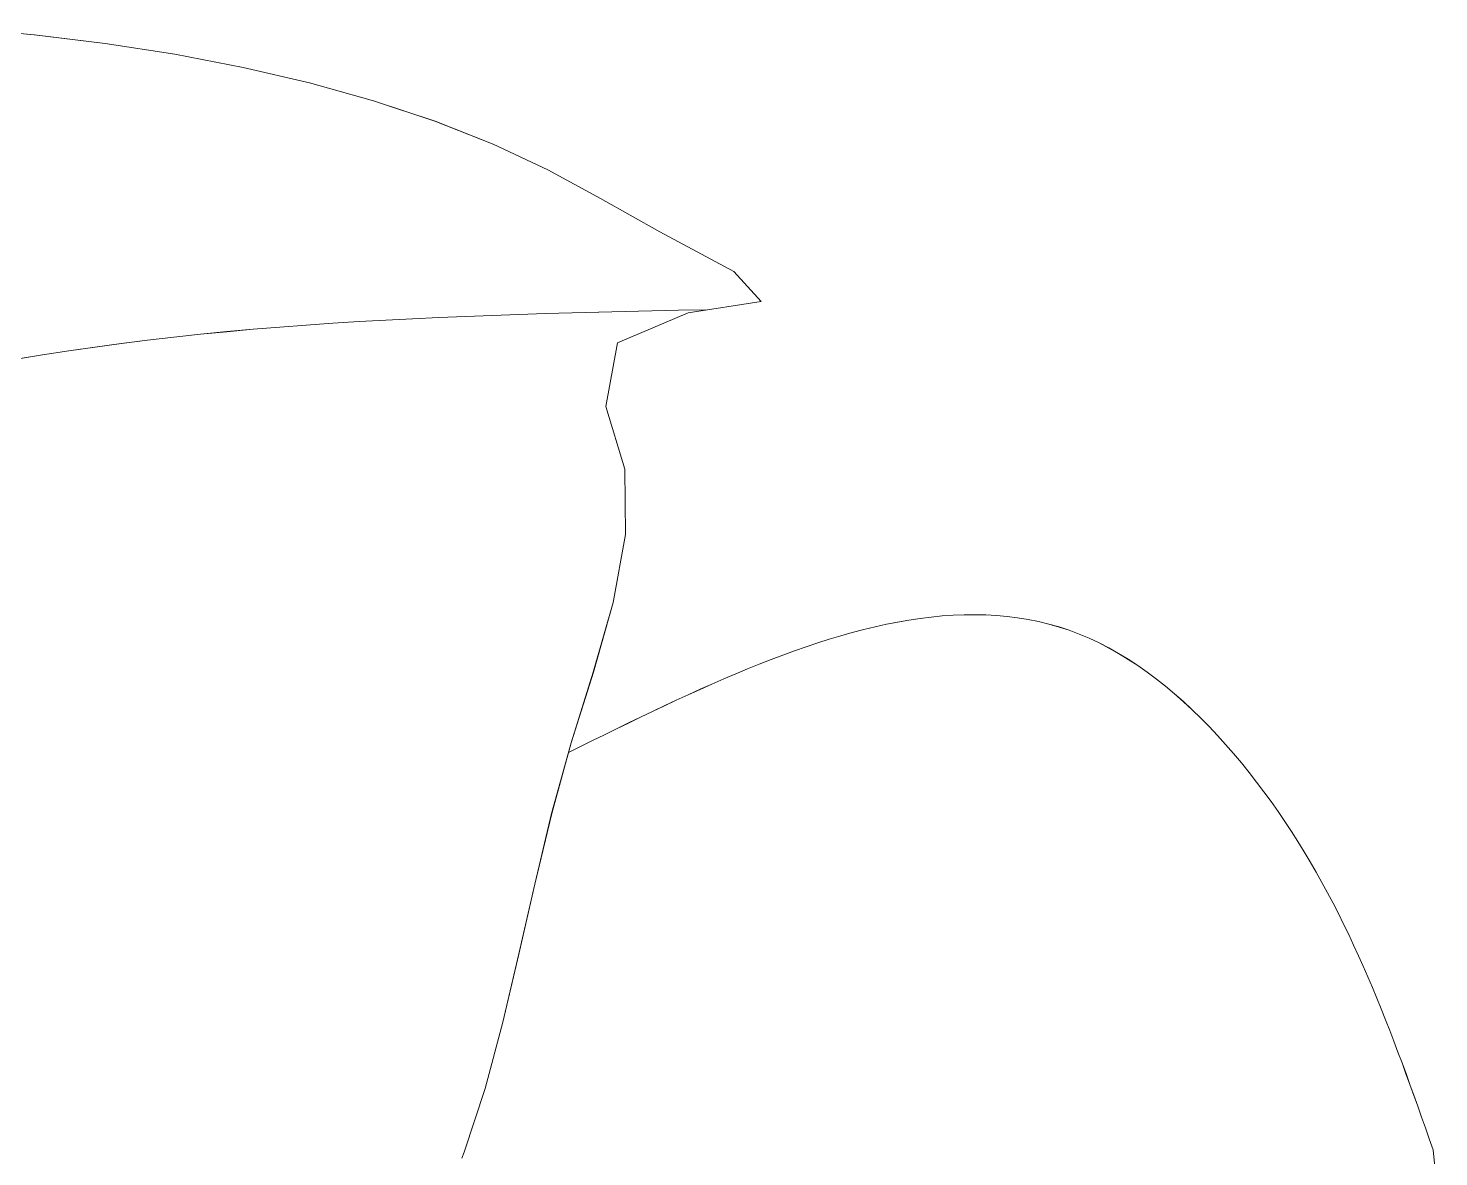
# Model space of a CAD drawing. Header units: centimetres. Extents: x 3695 to 5327, y 1631 to 2449.
# Drawn here: x 4889.43 to 4926.11, y 2037.9 to 2067.25 of the extents above; entities that cross this region are included whole.
import ezdxf

# ---------------------------------------------------------------- set-up
doc = ezdxf.new("R2010")
doc.units = ezdxf.units.CM
doc.layers.add('傢俱', color=7, linetype='Continuous', lineweight=15)

# ---------------------------------------------------------------- blocks, each defined once
blk = doc.blocks.new('沙發030')
for p, q in [((-186.084, -234.161), (-186.207, -232.661)), ((-186.084, -234.161), (-185.989, -234.446)), ((-160.891, -234.507), (-160.823, -234.353)), ((-185.989, -234.446), (-185.894, -234.73)), ((-185.894, -234.73), (-185.798, -235.014)), ((-161.462, -236.152), (-160.891, -234.507)), ((-185.798, -235.014), (-185.703, -235.299)), ((-185.703, -235.299), (-185.606, -235.583)), ((-185.606, -235.583), (-185.509, -235.866)), ((-185.509, -235.866), (-185.411, -236.15)), ((-185.411, -236.15), (-185.312, -236.433)), ((-161.951, -237.867), (-161.462, -236.152)), ((-185.312, -236.433), (-185.211, -236.716)), ((-185.211, -236.716), (-185.109, -236.998)), ((-185.109, -236.998), (-185.006, -237.28)), ((-185.006, -237.28), (-184.901, -237.562)), ((-184.901, -237.562), (-184.794, -237.843)), ((-184.794, -237.843), (-184.685, -238.123)), ((-162.396, -239.636), (-161.951, -237.867)), ((-184.685, -238.123), (-184.573, -238.403)), ((-184.573, -238.403), (-184.46, -238.682)), ((-184.46, -238.682), (-184.344, -238.961)), ((-184.344, -238.961), (-184.225, -239.238)), ((-184.225, -239.238), (-184.103, -239.515)), ((-184.103, -239.515), (-183.979, -239.791)), ((-183.979, -239.791), (-183.851, -240.066)), ((-162.835, -241.444), (-162.396, -239.636)), ((-183.851, -240.066), (-183.72, -240.34)), ((-183.72, -240.34), (-183.586, -240.614)), ((-183.586, -240.614), (-183.448, -240.886)), ((-183.448, -240.886), (-183.306, -241.157)), ((-183.306, -241.157), (-183.16, -241.427)), ((-183.16, -241.427), (-183.011, -241.696)), ((-183.011, -241.696), (-182.857, -241.964)), ((-163.306, -243.274), (-162.835, -241.444)), ((-182.857, -241.964), (-182.699, -242.231)), ((-182.699, -242.231), (-182.536, -242.496)), ((-182.536, -242.496), (-182.368, -242.76)), ((-182.368, -242.76), (-182.196, -243.022)), ((-182.196, -243.022), (-182.019, -243.283)), ((-182.019, -243.283), (-181.837, -243.542)), ((-181.837, -243.542), (-181.65, -243.798)), ((-163.846, -245.11), (-163.306, -243.274)), ((-181.65, -243.798), (-181.459, -244.052)), ((-181.459, -244.052), (-181.263, -244.302)), ((-181.263, -244.302), (-181.063, -244.548)), ((-181.063, -244.548), (-180.859, -244.79)), ((-180.859, -244.79), (-180.651, -245.027)), ((-180.651, -245.027), (-180.438, -245.259)), ((-164.396, -245.155), (-164.081, -245.006)), ((-164.081, -245.006), (-163.766, -244.856)), ((-180.438, -245.259), (-180.222, -245.486)), ((-165.025, -245.451), (-164.71, -245.303)), ((-164.71, -245.303), (-164.396, -245.155)), ((-164.449, -246.937), (-163.846, -245.11)), ((-180.222, -245.486), (-180.002, -245.706)), ((-180.002, -245.706), (-179.778, -245.92)), ((-165.967, -245.887), (-165.653, -245.743)), ((-165.653, -245.743), (-165.339, -245.598)), ((-165.339, -245.598), (-165.025, -245.451)), ((-179.778, -245.92), (-179.551, -246.128)), ((-179.551, -246.128), (-179.32, -246.327)), ((-166.594, -246.17), (-166.281, -246.03)), ((-166.281, -246.03), (-165.967, -245.887)), ((-179.32, -246.327), (-179.085, -246.519)), ((-167.529, -246.576), (-167.218, -246.443)), ((-167.218, -246.443), (-166.906, -246.308)), ((-166.906, -246.308), (-166.594, -246.17)), ((-179.085, -246.519), (-178.848, -246.703)), ((-178.848, -246.703), (-178.607, -246.878)), ((-168.459, -246.954), (-168.15, -246.832)), ((-168.15, -246.832), (-167.84, -246.705)), ((-167.84, -246.705), (-167.529, -246.576)), ((-178.607, -246.878), (-178.363, -247.044)), ((-178.363, -247.044), (-178.116, -247.2)), ((-178.116, -247.2), (-177.866, -247.346)), ((-169.381, -247.298), (-169.075, -247.188)), ((-169.075, -247.188), (-168.767, -247.073)), ((-168.767, -247.073), (-168.459, -246.954)), ((-164.994, -248.738), (-164.449, -246.937)), ((-177.866, -247.346), (-177.613, -247.482)), ((-177.613, -247.482), (-177.358, -247.607)), ((-177.358, -247.607), (-177.1, -247.72)), ((-170.597, -247.692), (-170.295, -247.601)), ((-170.295, -247.601), (-169.991, -247.505)), ((-169.991, -247.505), (-169.687, -247.404)), ((-169.687, -247.404), (-169.381, -247.298)), ((-177.1, -247.72), (-176.84, -247.823)), ((-176.84, -247.823), (-176.577, -247.914)), ((-176.577, -247.914), (-176.312, -247.994)), ((-171.793, -247.996), (-171.496, -247.929)), ((-171.496, -247.929), (-171.197, -247.856)), ((-171.197, -247.856), (-170.898, -247.777)), ((-170.898, -247.777), (-170.597, -247.692)), ((-176.312, -247.994), (-176.045, -248.063)), ((-176.045, -248.063), (-175.775, -248.122)), ((-175.775, -248.122), (-175.503, -248.171)), ((-175.503, -248.171), (-175.229, -248.21)), ((-175.229, -248.21), (-174.953, -248.239)), ((-174.953, -248.239), (-174.675, -248.259)), ((-174.675, -248.259), (-174.395, -248.269)), ((-174.395, -248.269), (-174.113, -248.271)), ((-174.113, -248.271), (-173.829, -248.264)), ((-173.829, -248.264), (-173.543, -248.249)), ((-173.543, -248.249), (-173.255, -248.226)), ((-173.255, -248.226), (-172.966, -248.195)), ((-172.966, -248.195), (-172.675, -248.156)), ((-172.675, -248.156), (-172.383, -248.11)), ((-172.383, -248.11), (-172.088, -248.056)), ((-172.088, -248.056), (-171.793, -247.996)), ((-165.342, -250.5), (-164.994, -248.738)), ((-165.353, -252.205), (-165.342, -250.5)), ((-164.888, -253.84), (-165.353, -252.205)), ((-165.214, -255.49), (-164.888, -253.84)), ((-167.062, -256.239), (-165.214, -255.49)), ((-152.314, -255.683), (-151.628, -255.601)), ((-151.628, -255.601), (-150.944, -255.514)), ((-150.944, -255.514), (-150.26, -255.42)), ((-150.26, -255.42), (-149.578, -255.32)), ((-157.129, -256.083), (-156.439, -256.042)), ((-156.439, -256.042), (-155.75, -255.997)), ((-155.75, -255.997), (-155.062, -255.945)), ((-155.062, -255.945), (-154.374, -255.889)), ((-154.374, -255.889), (-153.686, -255.826)), ((-153.686, -255.826), (-153, -255.758)), ((-153, -255.758), (-152.314, -255.683)), ((-168.969, -256.505), (-167.062, -256.239)), ((-167.512, -256.314), (-166.819, -256.311)), ((-166.819, -256.311), (-166.126, -256.306)), ((-166.126, -256.306), (-165.432, -256.302)), ((-165.432, -256.302), (-164.739, -256.296)), ((-164.739, -256.296), (-164.046, -256.289)), ((-164.046, -256.289), (-163.353, -256.28)), ((-163.353, -256.28), (-162.66, -256.27)), ((-162.66, -256.27), (-161.968, -256.257)), ((-161.968, -256.257), (-161.275, -256.243)), ((-161.275, -256.243), (-160.583, -256.225)), ((-160.583, -256.225), (-159.892, -256.204)), ((-159.892, -256.204), (-159.2, -256.18)), ((-159.2, -256.18), (-158.509, -256.152)), ((-158.509, -256.152), (-157.819, -256.12)), ((-157.819, -256.12), (-157.129, -256.083)), ((-168.273, -257.298), (-168.969, -256.505)), ((-166.363, -258.358), (-168.273, -257.298)), ((-164.838, -259.251), (-166.363, -258.358)), ((-163.481, -260.019), (-164.838, -259.251)), ((-162.069, -260.708), (-163.481, -260.019)), ((-160.564, -261.331), (-162.069, -260.708)), ((-158.977, -261.887), (-160.564, -261.331)), ((-157.319, -262.38), (-158.977, -261.887)), ((-155.599, -262.811), (-157.319, -262.38)), ((-153.83, -263.182), (-155.599, -262.811)), ((-152.021, -263.494), (-153.83, -263.182)), ((-150.182, -263.75), (-152.021, -263.494)), ((-148.325, -263.95), (-150.182, -263.75))]:
    blk.add_line(p, q)

msp = doc.modelspace()

# ---------------------------------------------------------------- linework, layer by layer
at = {"layer": '傢俱'}
for p, q in [((4887.73, 2067.255), (4889.59, 2067.085)), ((4889.59, 2067.085), (4891.433, 2066.859)), ((4891.433, 2066.859), (4893.247, 2066.577)), ((4893.247, 2066.577), (4895.022, 2066.235)), ((4895.022, 2066.235), (4896.748, 2065.831)), ((4896.748, 2065.831), (4898.414, 2065.365)), ((4898.414, 2065.365), (4900.01, 2064.834)), ((4900.01, 2064.834), (4901.525, 2064.236)), ((4901.525, 2064.236), (4902.948, 2063.57)), ((4902.948, 2063.57), (4904.317, 2062.824)), ((4904.317, 2062.824), (4905.856, 2061.956)), ((4905.856, 2061.956), (4907.783, 2060.927)), ((4907.783, 2060.927), (4908.492, 2060.145)), ((4908.492, 2060.145), (4906.59, 2059.848)), ((4900.804, 2059.758), (4900.112, 2059.729)), ((4901.496, 2059.785), (4900.804, 2059.758)), ((4902.188, 2059.808), (4901.496, 2059.785)), ((4902.88, 2059.83), (4902.188, 2059.808)), ((4903.573, 2059.85), (4902.88, 2059.83)), ((4904.266, 2059.868), (4903.573, 2059.85)), ((4904.959, 2059.885), (4904.266, 2059.868)), ((4906.59, 2059.848), (4904.754, 2059.07)), ((4905.652, 2059.901), (4904.959, 2059.885)), ((4906.346, 2059.916), (4905.652, 2059.901)), ((4907.039, 2059.931), (4906.346, 2059.916)), ((4895.283, 2059.423), (4894.596, 2059.361)), ((4895.971, 2059.48), (4895.283, 2059.423)), ((4896.66, 2059.532), (4895.971, 2059.48)), ((4897.35, 2059.58), (4896.66, 2059.532)), ((4898.04, 2059.623), (4897.35, 2059.58)), ((4898.73, 2059.662), (4898.04, 2059.623)), ((4899.421, 2059.697), (4898.73, 2059.662)), ((4900.112, 2059.729), (4899.421, 2059.697)), ((4891.852, 2059.053), (4891.168, 2058.961)), ((4892.537, 2059.139), (4891.852, 2059.053)), ((4893.222, 2059.219), (4892.537, 2059.139)), ((4893.909, 2059.293), (4893.222, 2059.219)), ((4894.596, 2059.361), (4893.909, 2059.293)), ((4904.754, 2059.07), (4904.455, 2057.415)), ((4889.803, 2058.758), (4889.122, 2058.647)), ((4890.485, 2058.863), (4889.803, 2058.758)), ((4891.168, 2058.961), (4890.485, 2058.863)), ((4904.455, 2057.415), (4904.947, 2055.788)), ((4904.947, 2055.788), (4904.963, 2054.082)), ((4904.963, 2054.082), (4904.643, 2052.315)), ((4904.643, 2052.315), (4904.127, 2050.505)), ((4911.453, 2051.683), (4911.158, 2051.612)), ((4911.748, 2051.748), (4911.453, 2051.683)), ((4912.041, 2051.806), (4911.748, 2051.748)), ((4912.333, 2051.857), (4912.041, 2051.806)), ((4912.623, 2051.901), (4912.333, 2051.857)), ((4912.912, 2051.937), (4912.623, 2051.901)), ((4913.199, 2051.965), (4912.912, 2051.937)), ((4913.485, 2051.985), (4913.199, 2051.965)), ((4913.768, 2051.996), (4913.485, 2051.985)), ((4914.051, 2051.999), (4913.768, 2051.996)), ((4914.331, 2051.993), (4914.051, 2051.999)), ((4914.609, 2051.977), (4914.331, 2051.993)), ((4914.886, 2051.953), (4914.609, 2051.977)), ((4915.16, 2051.918), (4914.886, 2051.953)), ((4915.433, 2051.874), (4915.16, 2051.918)), ((4915.704, 2051.819), (4915.433, 2051.874)), ((4915.972, 2051.754), (4915.704, 2051.819)), ((4916.239, 2051.678), (4915.972, 2051.754)), ((4910.262, 2051.36), (4909.962, 2051.264)), ((4910.562, 2051.45), (4910.262, 2051.36)), ((4910.86, 2051.534), (4910.562, 2051.45)), ((4911.158, 2051.612), (4910.86, 2051.534)), ((4916.503, 2051.592), (4916.239, 2051.678)), ((4916.765, 2051.494), (4916.503, 2051.592)), ((4917.024, 2051.384), (4916.765, 2051.494)), ((4917.282, 2051.264), (4917.024, 2051.384)), ((4909.357, 2051.057), (4909.053, 2050.947)), ((4909.66, 2051.163), (4909.357, 2051.057)), ((4909.962, 2051.264), (4909.66, 2051.163)), ((4917.536, 2051.132), (4917.282, 2051.264)), ((4917.788, 2050.99), (4917.536, 2051.132)), ((4918.038, 2050.837), (4917.788, 2050.99)), ((4908.137, 2050.588), (4907.83, 2050.46)), ((4908.443, 2050.711), (4908.137, 2050.588)), ((4908.749, 2050.831), (4908.443, 2050.711)), ((4909.053, 2050.947), (4908.749, 2050.831)), ((4918.284, 2050.676), (4918.038, 2050.837)), ((4918.528, 2050.505), (4918.284, 2050.676)), ((4904.127, 2050.505), (4903.554, 2048.669)), ((4907.522, 2050.329), (4907.213, 2050.194)), ((4907.83, 2050.46), (4907.522, 2050.329)), ((4918.769, 2050.325), (4918.528, 2050.505)), ((4919.006, 2050.137), (4918.769, 2050.325)), ((4906.595, 2049.916), (4906.284, 2049.773)), ((4906.904, 2050.057), (4906.595, 2049.916)), ((4907.213, 2050.194), (4906.904, 2050.057)), ((4919.24, 2049.941), (4919.006, 2050.137)), ((4919.471, 2049.737), (4919.24, 2049.941)), ((4905.974, 2049.628), (4905.663, 2049.481)), ((4906.284, 2049.773), (4905.974, 2049.628)), ((4919.698, 2049.527), (4919.471, 2049.737)), ((4919.922, 2049.31), (4919.698, 2049.527)), ((4905.04, 2049.181), (4904.728, 2049.029)), ((4905.351, 2049.332), (4905.04, 2049.181)), ((4905.663, 2049.481), (4905.351, 2049.332)), ((4920.142, 2049.087), (4919.922, 2049.31)), ((4904.415, 2048.876), (4904.103, 2048.723)), ((4904.728, 2049.029), (4904.415, 2048.876)), ((4920.358, 2048.858), (4920.142, 2049.087)), ((4920.57, 2048.625), (4920.358, 2048.858)), ((4903.554, 2048.669), (4903.044, 2046.824)), ((4903.791, 2048.568), (4903.478, 2048.414)), ((4904.103, 2048.723), (4903.791, 2048.568)), ((4920.778, 2048.386), (4920.57, 2048.625)), ((4920.982, 2048.143), (4920.778, 2048.386)), ((4921.182, 2047.896), (4920.982, 2048.143)), ((4921.377, 2047.646), (4921.182, 2047.896)), ((4921.568, 2047.393), (4921.377, 2047.646)), ((4921.754, 2047.137), (4921.568, 2047.393)), ((4921.936, 2046.879), (4921.754, 2047.137)), ((4903.044, 2046.824), (4902.603, 2044.987)), ((4922.112, 2046.619), (4921.936, 2046.879)), ((4922.284, 2046.358), (4922.112, 2046.619)), ((4922.451, 2046.095), (4922.284, 2046.358)), ((4922.614, 2045.831), (4922.451, 2046.095)), ((4922.772, 2045.566), (4922.614, 2045.831)), ((4922.926, 2045.3), (4922.772, 2045.566)), ((4923.076, 2045.032), (4922.926, 2045.3)), ((4902.603, 2044.987), (4902.193, 2043.172)), ((4923.222, 2044.763), (4923.076, 2045.032)), ((4923.364, 2044.493), (4923.222, 2044.763)), ((4923.503, 2044.222), (4923.364, 2044.493)), ((4923.639, 2043.95), (4923.503, 2044.222)), ((4923.771, 2043.677), (4923.639, 2043.95)), ((4923.9, 2043.403), (4923.771, 2043.677)), ((4924.026, 2043.128), (4923.9, 2043.403)), ((4902.193, 2043.172), (4901.777, 2041.396)), ((4924.149, 2042.852), (4924.026, 2043.128)), ((4924.269, 2042.576), (4924.149, 2042.852)), ((4924.388, 2042.298), (4924.269, 2042.576)), ((4924.503, 2042.021), (4924.388, 2042.298)), ((4924.617, 2041.742), (4924.503, 2042.021)), ((4924.729, 2041.463), (4924.617, 2041.742)), ((4924.838, 2041.183), (4924.729, 2041.463)), ((4901.777, 2041.396), (4901.316, 2039.673)), ((4924.946, 2040.903), (4924.838, 2041.183)), ((4925.053, 2040.622), (4924.946, 2040.903)), ((4925.158, 2040.341), (4925.053, 2040.622)), ((4925.261, 2040.059), (4925.158, 2040.341)), ((4925.364, 2039.777), (4925.261, 2040.059)), ((4901.316, 2039.673), (4900.772, 2038.019)), ((4925.466, 2039.495), (4925.364, 2039.777)), ((4925.567, 2039.213), (4925.466, 2039.495)), ((4925.667, 2038.93), (4925.567, 2039.213)), ((4925.767, 2038.648), (4925.667, 2038.93)), ((4925.867, 2038.365), (4925.767, 2038.648)), ((4925.966, 2038.082), (4925.867, 2038.365)), ((4900.772, 2038.019), (4900.706, 2037.864)), ((4925.966, 2038.082), (4926.114, 2036.584))]:
    msp.add_line(p, q, dxfattribs=at)

# ---------------------------------------------------------------- block references
at = {"layer": '傢俱', "rotation": 180.9279815504732}
msp.add_blockref('沙發030', (4743.7, 1800.938), dxfattribs=at)

doc.saveas('drawing.dxf')
